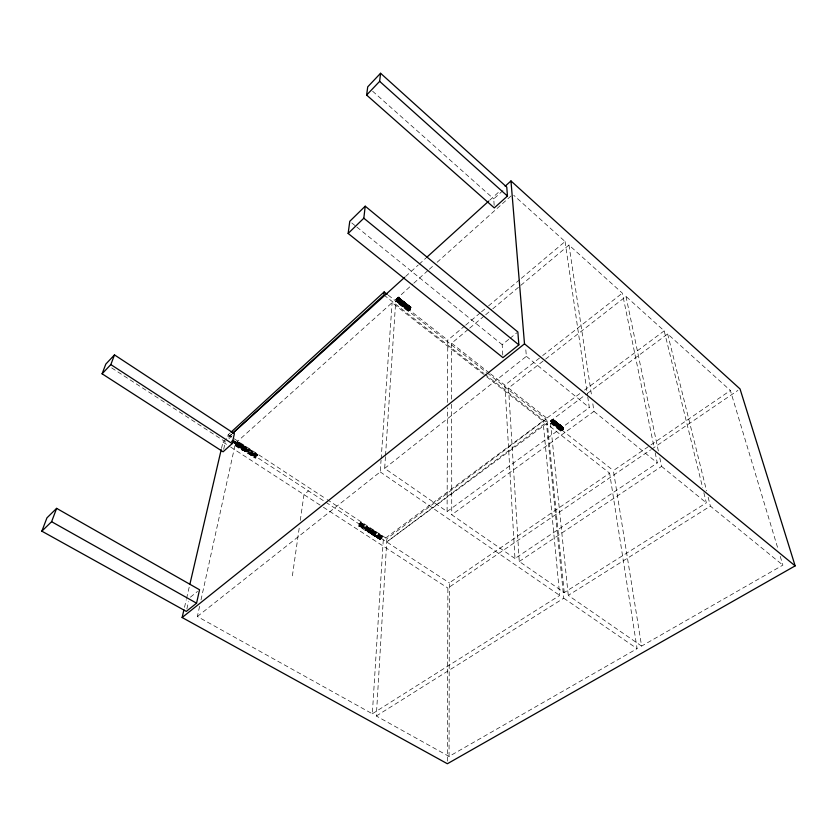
<?xml version="1.0" encoding="UTF-8"?>
<svg xmlns="http://www.w3.org/2000/svg" width="837" height="837" viewBox="0 0 837 837"><rect width="100%" height="100%" fill="white"/><g stroke="black" fill="none" stroke-linecap="round" stroke-linejoin="round"><path stroke-width="0.63" stroke-dasharray="4.18 3.14" d="M447.387 761.136L447.889 588.087L650.558 449.929M449.05 756.428L449.343 582.855L609.618 473.167L546.488 423.668L386.715 541.978L376.315 716.001L449.05 756.428L637.103 648.665L609.618 473.167M385.449 456.657L384.675 468.396L447.094 511.564L447.502 407.703M447.523 402.513L447.774 340.188L464.671 325.98M359.69 525.102L360.621 523.502L359.617 525.081L370.676 532.353L371.586 531.129L371.262 529.539L369.473 531.077L369.316 533.075L358.811 526.232L358.979 524.234C361.835 520.29 361.835 525.824 358.811 526.232M398.768 297.867L397.837 297.595L395.828 299.625L408.079 309.272L407.985 311.155L395.702 301.508L398.768 297.867L411.04 307.556L409.91 309.7L407.985 311.155M545.986 419.18L386.872 538.693L386.704 541.999L546.341 422.423L545.986 419.18L487.605 373.271M382.007 535.9L381.902 538.065L380.05 539.509L369.619 532.719L369.787 530.522L371.638 529.12L382.007 535.9L380.155 537.291L380.05 539.509L369.316 533.075M257.294 454.303L255.494 455.893C253.423 460.068 258.298 456.5 257.294 454.303L245.482 446.571L243.682 448.182C241.558 452.032 246.057 449.323 245.471 447.063L237.436 441.81L235.448 443.244L392.114 302.659L485.533 375.897M199.604 606.312L197.354 616.513L372.329 713.783L383.294 539.75L543.025 420.959L486.559 376.702M385.533 455.359L395.702 301.508M395.828 299.625L412.861 284.046M371.638 529.12C373.187 530.564 368.719 533.797 370.676 532.353M197.354 616.513L380.218 471.911L381.044 460.193M381.138 458.896L392.114 302.659M257.357 455.286L237.52 441.873L236.819 443.924L234.946 445.546L242.918 450.735L244.959 448.883L245.398 447.01L237.331 441.79L257.304 454.815M244.917 448.14L243.829 449.532L244.917 448.151L232.686 440.074M371.241 530.679L370.676 531.725L371.22 530.48L360.276 523.554M410.266 308.34C408.529 307.535 408.738 311.699 410.266 308.34L397.68 298.338L396.592 300.117L397.68 298.338M292.395 575.804L299.374 526.85M300.295 520.405L303.967 494.636L308.497 490.932M562.956 428.9C561.491 427.027 561.146 432.164 562.956 428.9L551.97 420.331C549.281 422.999 554.293 420.969 551.97 420.331M242.918 450.735L243.326 448.758L245.251 446.989L237.185 441.821L245.105 447.031L237.028 441.894L244.938 447.115L236.473 442.344L244.331 447.628L236.296 442.532L244.132 447.868L236.118 442.742L243.923 448.13L235.94 442.972L243.734 448.402M201.006 599.93L234.946 445.546M230.07 433.043L228.145 434.801L227.423 438.033L231.263 434.529M186.871 608.959L188.555 601.657M223.667 449.291L225.383 441.821L110.16 366.909M184.506 607.338L186.274 599.711M186.578 598.445L189.235 586.999M221.502 448.412L222.987 442.051L231.682 434.173M552.221 422.256L562.297 430.563L550.286 421.21L552.943 419.358L563.646 427.791L563.238 429.601L560.811 431.296L550.495 423.187L552.702 421.764L553.257 419.536M560.811 431.296L560.581 429.308L562.506 427.613L563.646 427.791L553.351 419.682L563.709 427.979L553.414 419.881L563.74 428.199L553.435 420.101L563.719 428.45L553.403 420.352L563.657 428.722L553.341 420.624L563.552 429.015L553.226 420.917L563.416 429.308L553.079 421.199L563.238 429.601L552.901 421.492L563.029 429.873L552.472 422.026L562.558 430.364M408.079 309.272L410.925 307.158L398.768 297.805L411.04 307.451M405.631 276.461L418.197 265.067M419.159 264.189L425.928 258.058M489.708 200.231L499.375 191.464M228.982 438.567L232.581 435.313M494.144 205.327L493.767 198.882L504.91 188.796M413.834 283.168L428.387 270.121M429.35 269.242L433.231 265.768M437.113 262.284L512.767 194.393M465.665 325.143L480.574 312.599M481.568 311.762L487.532 306.75M488.526 305.913L520.332 279.16M521.325 278.323L565.069 241.527L513.73 195.272M451.666 399.123L451.645 343.243L468.689 328.972M469.693 328.135L484.738 315.539M485.732 314.702L491.748 309.669M492.752 308.832L519.829 286.17M520.834 285.323L568.961 245.042L622.351 293.149L654.136 447.596M190.407 597.179L197.522 591.414M502.786 355.045L502.179 344.666L509.042 339.111M510.026 338.315L516.879 332.76M384.675 468.396L526.368 356.342L525.605 347.271M655.193 452.702L657.296 462.913L514.975 558.509L504.899 385.166L541.665 356.363M542.69 355.558L622.351 293.149M703.854 492.711L706.334 502.828L564.232 592.575L519.254 561.481L508.53 388.023L544.584 359.9M545.619 359.104L625.982 296.424L664.191 330.856L702.62 487.657M564.232 592.575L546.802 418.155L580.344 393.212M584.529 390.094L664.191 330.856M550.286 421.21L586.214 394.248M587.26 393.484L667.644 333.963L730.387 390.502L778.002 548.915M447.094 511.564L589.311 407.577L587.804 397.282M514.975 558.509L451.729 514.765L593.967 411.365L592.606 402.335M780.251 556.396L782.877 565.132L641.602 646.091L613.385 470.582L649.878 445.608M650.956 444.876L730.387 390.502M651.636 449.197L737.878 390.408M370.571 531.809L358.979 524.234M519.254 561.481L661.575 466.387L659.702 457.441M372.329 713.783L559.723 595.421L543.025 420.959M376.315 716.001L563.772 598.204L546.488 423.668M641.602 646.091L568.271 595.379L710.351 506.103L782.877 565.132M552.232 420.226L562.977 428.764M397.774 298.307L410.276 308.121M255.996 457.619L236.421 444.447L244.613 449.375L236.819 443.924L256.614 456.897M244.195 449.856L236.212 444.667L243.996 450.044L235.636 445.106L243.452 450.358M380.134 537.741L369.64 531.213L379.998 538.013L369.546 531.443L379.893 538.275L369.473 531.673L379.82 538.526L369.42 531.882L380.197 539.541M369.933 532.771L380.929 539.258L359.952 525.667M379.799 539.164L369.515 532.625M257.315 455.516L237.52 442.564L245.408 447.983L237.436 442.815L245.157 448.538L237.174 443.359L256.802 456.615M245 448.82L237.007 443.652L244.812 449.103M236.62 444.196L244.613 449.375M245.544 447.513L237.572 442.334L245.492 447.732M236.421 444.447L244.404 449.626M236.013 444.855L243.996 450.044M370.32 532.614L380.73 539.384M222.987 442.051L229.537 446.309M230.625 447.021L322.339 506.563M323.427 507.274L447.889 588.087M245.398 448.036L257.231 455.767M360.182 522.999L371.785 530.585M232.78 440.032L244.938 448.046M359.973 523.188L382.132 537.5M245.272 448.308L257.116 456.039M371.638 530.993L382.038 537.783M232.498 440.22L244.833 448.412M245.126 448.59L256.969 456.322M359.774 523.407L371.586 531.129M232.393 440.325L244.77 448.548M359.962 523.836L371.126 531.077M371.502 531.275L381.902 538.065M232.173 440.576L244.697 448.695M359.575 523.648L371.44 531.401M232.079 440.722L255.494 455.893M359.764 524.088L381.735 538.348M231.985 440.869L244.509 448.977M359.397 523.91L371.272 531.673M233.973 442.313L449.343 582.855M231.839 441.162L244.289 449.228M244.571 449.427L256.415 457.159M231.786 441.287L255.254 456.625M359.533 524.642L381.358 538.861M231.744 441.601L256.206 457.4M359.512 524.872L370.372 531.934M370.749 532.29L381.138 539.07M233.983 443.129L243.776 449.511L244.864 447.858L243.776 449.511M243.201 449.459L255.023 457.169M243.128 449.699L255.798 457.797M235.636 445.106L255.599 457.944M359.753 525.793L370.268 532.646M235.479 445.169L255.421 458.038M359.376 525.918L380.354 539.53M235.354 445.179L255.128 458.08M359.23 525.918L379.935 539.436M228.145 434.801L325.991 498.842M327.079 499.553L386.872 538.693M361.092 522.696L382.08 536.423M237.436 441.81L257.377 455.087M360.778 522.675L382.206 536.653M360.59 522.748L382.237 536.81M360.391 522.853L382.237 536.998M371.816 530.449L382.206 537.239M380.218 471.911L559.723 595.421M563.772 598.204L637.103 648.665M396.633 299.489L409.659 309.972L397.606 300.044L410.151 309.418L398.077 299.458L410.381 309.115L398.276 299.144L410.58 308.801L398.443 298.84L410.747 308.487L398.59 298.547L410.883 308.194L398.684 298.265L410.977 307.922L398.747 298.014L411.03 307.671L398.747 297.627M562.297 430.563L551.468 422.716L561.543 430.898L551.227 422.79M397.366 300.305L409.408 310.203L396.623 300.891L408.686 310.653L396.403 300.996M410.81 307.085L398.433 297.386L410.664 307.053L398.266 297.407L410.475 307.085L398.056 297.47L410.266 307.169L397.837 297.595L410.036 307.294L397.345 297.972L409.534 307.692L397.125 298.171L409.272 307.943L396.916 298.401L409.031 308.215L396.707 298.652L408.582 308.822M563.385 427.54L552.943 419.358L563.207 427.477L552.744 419.347L562.987 427.477L552.514 419.379L562.757 427.519L552.274 419.463L562.506 427.613L551.771 419.755L561.993 427.927L551.552 419.933L561.742 428.136L551.342 420.132L561.501 428.387L551.144 420.352L561.093 428.942M397.847 299.761L410.151 309.418M397.606 300.044L409.91 309.7M552.702 421.764L563.029 429.873M552.472 422.026L562.799 430.134M383.942 295.001L483.64 373.229M484.675 374.034L546.341 422.423M396.811 299.175L409.628 309.397M551.363 420.927L562.422 429.747M396.33 299.175L409.502 309.512M550.798 420.833L562.286 429.852M551.217 421.231L562.15 429.936M395.849 299.311L447.774 340.188M451.645 343.243L489.53 373.072M490.555 373.877L504.899 385.166M508.53 388.023L546.802 418.155M550.254 420.885L613.385 470.582M396.518 299.897L409.408 310.203M551.154 421.639L561.784 430.051M396.623 300.891L408.916 310.548M551.468 422.716L561.784 430.835M396.215 301.048L408.487 310.715M551.008 422.8L561.324 430.919M388.263 295.158L486.579 372.465M398.579 297.417L411.009 307.284L398.684 297.491M553.121 419.421L563.531 427.644M552.441 420.226L562.945 428.534M397.439 298.485L410.224 308.476M397.303 298.589L410.172 308.623M551.834 420.415L562.903 429.046M397.177 298.715L410.088 308.78M551.709 420.519L562.841 429.193M397.041 298.861L409.994 308.947M551.583 420.645L562.757 429.339M396.926 299.018L409.879 309.104M551.468 420.781L562.652 429.486M397.481 299.583L409.764 309.251M552.232 421.503L562.548 429.622M351.802 222.956L355.861 226.241M356.876 227.068L502.179 344.666M526.368 356.342L589.311 407.577M593.967 411.365L657.296 462.913M661.575 466.387L706.334 502.828M372.611 91.202L493.767 198.882M667.644 333.963L706.585 490.911M708.154 497.241L710.351 506.103M625.982 296.424L658.363 451.059M568.961 245.042L591.633 395.891M565.069 241.527L587.616 395.995M550.495 423.187L568.271 595.379M451.677 404.313L451.729 514.765M370.027 531.495L371.178 530.407L370.027 531.485M236.976 442.846L235.804 444.321L236.976 442.846M563.73 428.084L553.424 419.954L563.73 428.084"/><path stroke-width="1.26" d="M387.238 294.352L384.162 291.935L383.942 295.001L233.188 432.771M348.14 233.45L363.823 218.206L365.214 206.184L517.862 331.965L518.856 344.875L502.932 357.629L348.14 233.45L349.772 221.313L365.214 206.184M366.627 95.062L379.642 81.356L380.573 73.258L506.772 187.111L507.452 196.057L494.29 207.9L366.627 95.062L367.725 86.86L380.573 73.258M196.559 603.184L199.551 589.771L56.634 508.362L46.956 517.841L41.85 531.171L186.306 611.397L196.559 603.184L51.601 521.692L41.85 531.171M232.163 443.62L234.381 433.681L114.491 354.898L105.818 364.085L102.093 373.794L223.092 451.781L232.163 443.62L110.84 364.587L114.491 354.898M505.171 186.212L510.968 180.949L740.034 388.933L795.15 565.875L447.376 763.742L182.131 617.518L183.91 609.88M189.832 584.456L221.209 449.689M51.601 521.692L56.634 508.362M102.093 373.794L110.84 364.587M231.033 432.154L384.162 291.935M232.644 433.294L404.669 277.329M426.891 257.179L488.745 201.11M182.131 617.518L524.496 343.85L510.968 180.949M363.823 218.206L518.856 344.875M524.496 343.85L795.15 565.875M379.642 81.356L507.452 196.057"/></g></svg>
